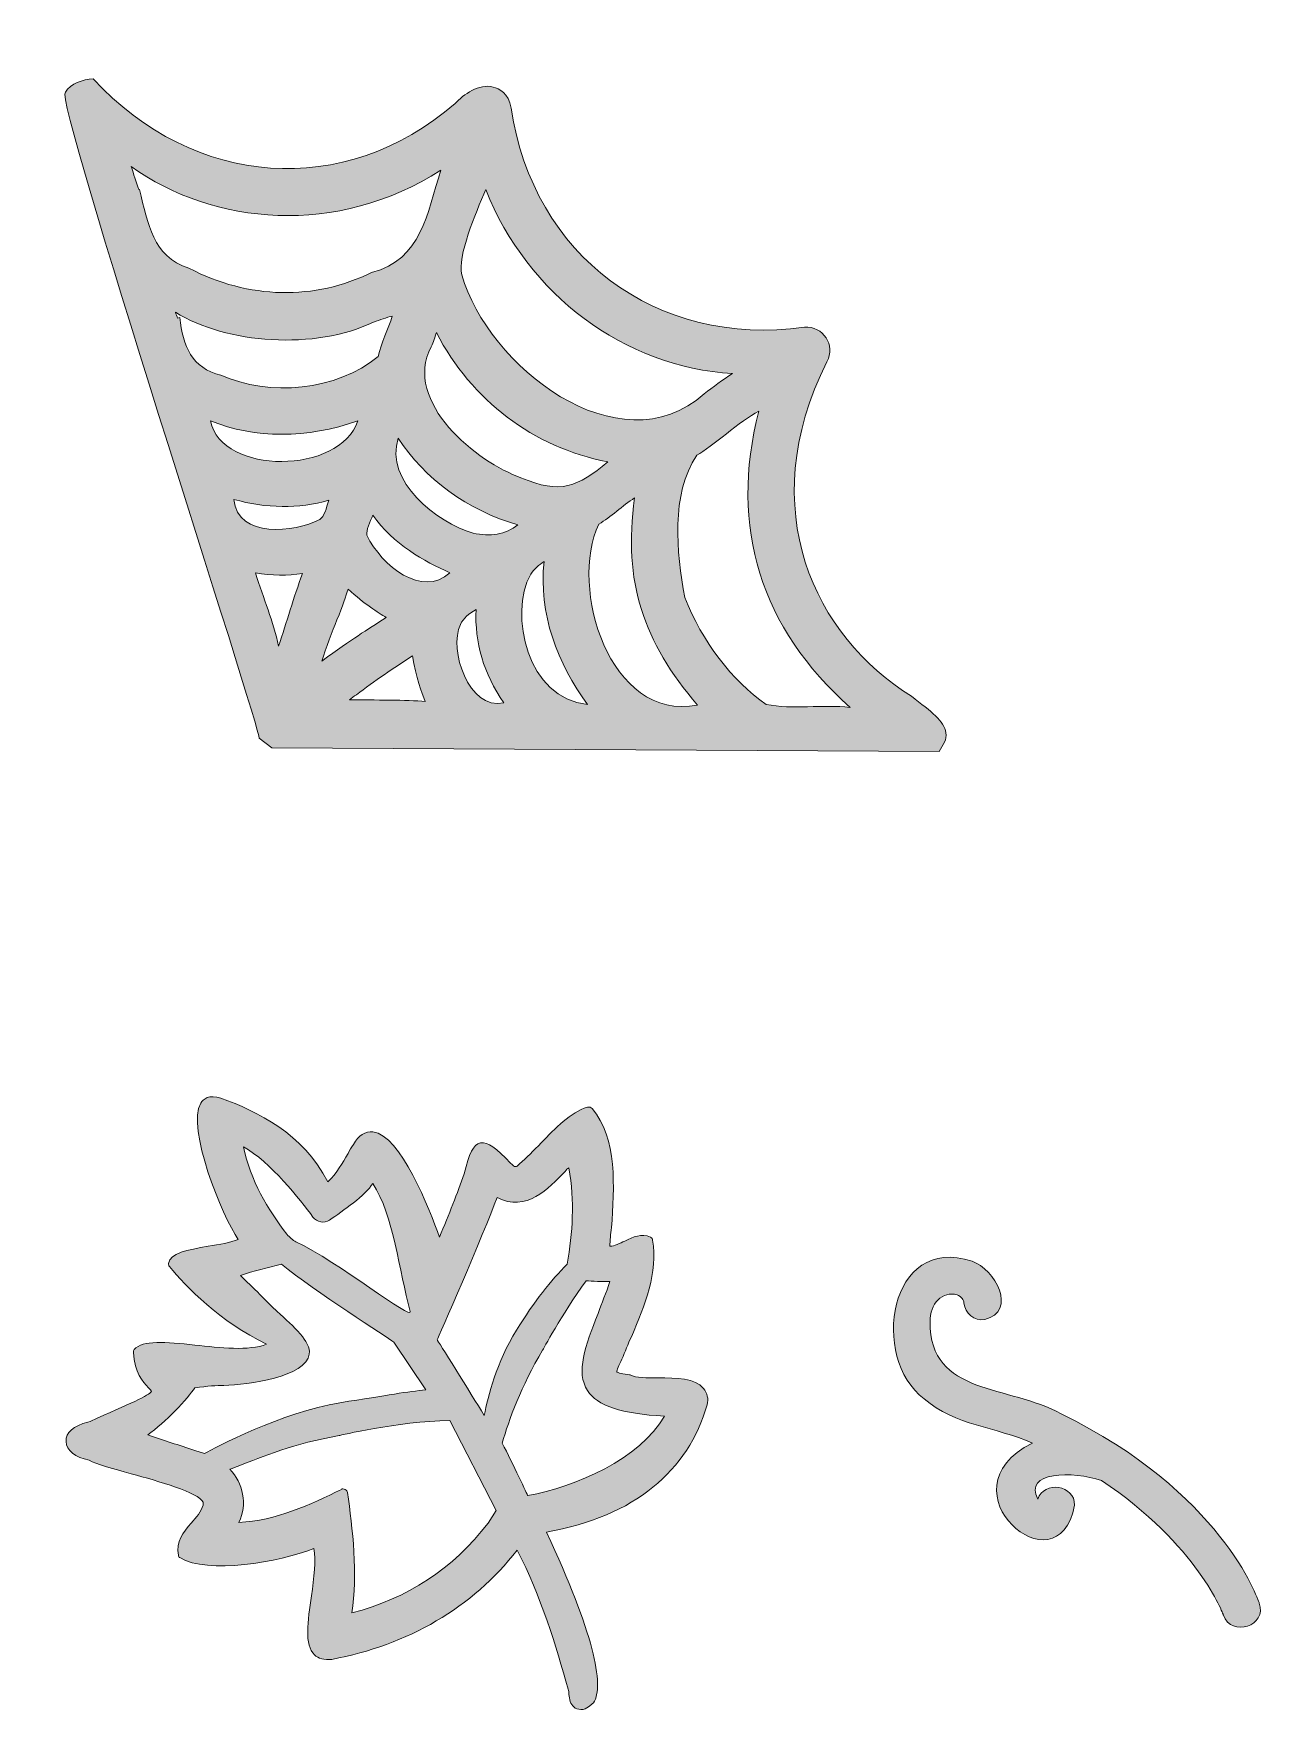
# Model space of a CAD drawing. Header units: inches. Extents: x -0.2 to 22.9, y 0 to 27.3.
# Drawn here: x 8.991 to 11.282, y 0.514 to 3.624 of the extents above; entities that cross this region are included whole.
import ezdxf

# ---------------------------------------------------------------- set-up
doc = ezdxf.new("R2010")
doc.units = ezdxf.units.IN
doc.header["$MEASUREMENT"] = 0
doc.layers.add('Paper Pumpkin Blank', color=7, linetype='Continuous', lineweight=0)

msp = doc.modelspace()

# ---------------------------------------------------------------- hatches: boundary and pattern name
at = {"layer": 'Paper Pumpkin Blank', "true_color": 0xf7941d, "transparency": 33554687}
h = msp.add_hatch(color=30, dxfattribs=at)
h.dxf.hatch_style = 2
edge = h.paths.add_edge_path()
edge.add_spline(control_points=[(6.5889, 7.7417), (6.6708, 8.85), (6.8903, 9.5694), (6.8903, 9.5694), (6.8903, 9.5694), (9.1639, 9.5694), (9.1639, 9.5694), (9.1639, 9.5694), (9.3639, 9.0458), (9.4708, 7.7417), (9.5778, 6.4375), (9.2722, 5.9139), (9.2722, 5.9139), (9.2722, 5.9139), (6.7931, 5.9139), (6.7931, 5.9139), (6.7931, 5.9139), (6.5069, 6.6333), (6.5889, 7.7417)], knot_values=[0, 0, 0, 0, 1, 1, 1, 2, 2, 2, 3, 3, 3, 4, 4, 4, 5, 5, 5, 6, 6, 6, 6], degree=3, periodic=0)
edge = h.paths.add_edge_path()
edge.add_spline(control_points=[(6.5236, 5.5611), (6.5319, 5.5389), (6.5514, 5.525), (6.575, 5.525), (6.575, 5.525), (6.8444, 5.525), (6.8444, 5.525), (6.8708, 5.5222), (7.2389, 5.5333), (7.2514, 5.5167), (7.2694, 5.5083), (7.2611, 5.4806), (7.2417, 5.4806), (7.2417, 5.4806), (6.5514, 5.4833), (6.5514, 5.4833), (6.5514, 5.4833), (7.2042, 4.0333), (7.4944, 3.7056), (7.8917, 3.2583), (7.9708, 2.7764), (8.0083, 2.7764), (8.0444, 2.7764), (8.1806, 3.2986), (8.5514, 3.7194), (8.7944, 4.025), (9.4514, 5.2986), (9.4694, 5.4833), (9.4694, 5.4833), (8.8306, 5.4819), (8.8306, 5.4819), (8.8111, 5.4819), (8.8042, 5.5097), (8.8222, 5.5181), (8.9972, 5.5389), (9.3278, 5.5194), (9.5028, 5.5264), (10.1694, 6.2833), (9.775, 9.3625), (9.4528, 9.9042), (9.4361, 9.9375), (9.4028, 9.9597), (9.3667, 9.9597), (9.3667, 9.9597), (8.8111, 9.9597), (8.8111, 9.9597), (8.7861, 9.9597), (8.7722, 9.9722), (8.7639, 9.9889), (8.7542, 10.0125), (9.0375, 10.0028), (9.0389, 10.0264), (9.0292, 10.1694), (9.0903, 10.5514), (8.8667, 10.5472), (8.8667, 10.5472), (7.2208, 10.5472), (7.2208, 10.5472), (6.9806, 10.5486), (7.0597, 10.1792), (7.0444, 10.0153), (7.0444, 10.0042), (7.3194, 9.9931), (7.3139, 9.9847), (7.3042, 9.9694), (7.2875, 9.9583), (7.2681, 9.9583), (7.2681, 9.9583), (6.7111, 9.9583), (6.7111, 9.9583), (6.6681, 9.9583), (6.6278, 9.9319), (6.6111, 9.8903), (6.2431, 9.0986), (5.9556, 6.4333), (6.5236, 5.5611)], knot_values=[0, 0, 0, 0, 1, 1, 1, 2, 2, 2, 3, 3, 3, 4, 4, 4, 5, 5, 5, 6, 6, 6, 7, 7, 7, 8, 8, 8, 9, 9, 9, 10, 10, 10, 11, 11, 11, 12, 12, 12, 13, 13, 13, 14, 14, 14, 15, 15, 15, 16, 16, 16, 17, 17, 17, 18, 18, 18, 19, 19, 19, 20, 20, 20, 21, 21, 21, 22, 22, 22, 23, 23, 23, 24, 24, 24, 25, 25, 25, 25], degree=3, periodic=0)
h = msp.add_hatch(color=30, dxfattribs=at)
h.dxf.hatch_style = 2
edge = h.paths.add_edge_path()
edge.add_spline(control_points=[(10.2, 2.5778), (10.1847, 2.6625), (10.1736, 2.7681), (10.2222, 2.8417), (10.25, 2.8569), (10.3028, 2.9056), (10.3375, 2.9236), (10.2819, 2.7069), (10.3417, 2.5208), (10.5069, 2.3736), (10.4569, 2.3792), (10.3986, 2.3694), (10.3514, 2.3792), (10.2875, 2.4236), (10.2319, 2.4958), (10.2, 2.5778)], knot_values=[0, 0, 0, 0, 1, 1, 1, 2, 2, 2, 3, 3, 3, 4, 4, 4, 5, 5, 5, 5], degree=3, periodic=0)
edge = h.paths.add_edge_path()
edge.add_spline(control_points=[(10.0403, 2.7139), (10.0625, 2.7264), (10.0847, 2.7486), (10.1069, 2.7625), (10.0847, 2.6056), (10.1236, 2.4958), (10.2236, 2.3778), (10.0597, 2.3472), (9.9847, 2.5958), (10.0403, 2.7139)], knot_values=[0, 0, 0, 0, 1, 1, 1, 2, 2, 2, 3, 3, 3, 3], degree=3, periodic=0)
edge = h.paths.add_edge_path()
edge.add_spline(control_points=[(9.9139, 2.6208), (9.9208, 2.6306), (9.9292, 2.6389), (9.9389, 2.6444), (9.9278, 2.5486), (9.9639, 2.4542), (10.0194, 2.3792), (9.9083, 2.3889), (9.8722, 2.5472), (9.9139, 2.6208)], knot_values=[0, 0, 0, 0, 1, 1, 1, 2, 2, 2, 3, 3, 3, 3], degree=3, periodic=0)
edge = h.paths.add_edge_path()
edge.add_spline(control_points=[(9.4903, 2.6222), (9.4736, 2.5778), (9.4611, 2.5319), (9.4458, 2.4875), (9.4361, 2.5333), (9.4181, 2.575), (9.4028, 2.6236), (9.4333, 2.6181), (9.4625, 2.6181), (9.4903, 2.6222)], knot_values=[0, 0, 0, 0, 1, 1, 1, 2, 2, 2, 3, 3, 3, 3], degree=3, periodic=0)
edge = h.paths.add_edge_path()
edge.add_spline(control_points=[(9.7472, 3.3708), (9.7208, 3.2903), (9.7125, 3.2056), (9.6181, 3.1806), (9.5139, 3.1292), (9.3903, 3.1306), (9.2792, 3.1889), (9.2111, 3.2111), (9.2042, 3.2708), (9.1875, 3.3347), (9.1875, 3.3347), (9.1861, 3.3347), (9.1861, 3.3347), (9.1819, 3.3486), (9.1764, 3.3639), (9.1722, 3.3778), (9.3236, 3.2681), (9.5556, 3.2472), (9.7472, 3.3708)], knot_values=[0, 0, 0, 0, 1, 1, 1, 2, 2, 2, 3, 3, 3, 4, 4, 4, 5, 5, 5, 6, 6, 6, 6], degree=3, periodic=0)
edge = h.paths.add_edge_path()
edge.add_spline(control_points=[(9.6222, 3.0889), (9.6347, 3.0931), (9.6458, 3.0972), (9.6569, 3.1), (9.65, 3.0764), (9.6361, 3.05), (9.6306, 3.025), (9.5542, 2.9611), (9.4278, 2.95), (9.3389, 2.9903), (9.2847, 3.0028), (9.2681, 3.0444), (9.2625, 3.0972), (9.2625, 3.0972), (9.2583, 3.0958), (9.2583, 3.0958), (9.2569, 3.1), (9.2556, 3.1028), (9.2542, 3.1069), (9.3486, 3.0486), (9.5139, 3.0361), (9.6222, 3.0889)], knot_values=[0, 0, 0, 0, 1, 1, 1, 2, 2, 2, 3, 3, 3, 4, 4, 4, 5, 5, 5, 6, 6, 6, 7, 7, 7, 7], degree=3, periodic=0)
edge = h.paths.add_edge_path()
edge.add_spline(control_points=[(9.7833, 2.5278), (9.7889, 2.5389), (9.7986, 2.5472), (9.8125, 2.5556), (9.8097, 2.4931), (9.8264, 2.4375), (9.8639, 2.3819), (9.7986, 2.3681), (9.7611, 2.4806), (9.7833, 2.5278)], knot_values=[0, 0, 0, 0, 1, 1, 1, 2, 2, 2, 3, 3, 3, 3], degree=3, periodic=0)
edge = h.paths.add_edge_path()
edge.add_spline(control_points=[(9.5903, 2.3972), (9.6236, 2.4222), (9.6597, 2.4472), (9.6944, 2.4694), (9.7014, 2.4292), (9.7111, 2.4014), (9.7181, 2.3847), (9.6847, 2.3875), (9.6222, 2.3875), (9.5778, 2.3875), (9.5806, 2.3917), (9.5861, 2.3944), (9.5903, 2.3972)], knot_values=[0, 0, 0, 0, 1, 1, 1, 2, 2, 2, 3, 3, 3, 4, 4, 4, 4], degree=3, periodic=0)
edge = h.paths.add_edge_path()
edge.add_spline(control_points=[(9.5542, 2.5361), (9.5653, 2.5625), (9.5708, 2.5806), (9.575, 2.5931), (9.6056, 2.5653), (9.6306, 2.55), (9.6458, 2.5403), (9.6083, 2.5167), (9.5833, 2.5014), (9.5264, 2.4597), (9.5333, 2.4833), (9.5458, 2.5153), (9.5542, 2.5361)], knot_values=[0, 0, 0, 0, 1, 1, 1, 2, 2, 2, 3, 3, 3, 4, 4, 4, 4], degree=3, periodic=0)
edge = h.paths.add_edge_path()
edge.add_spline(control_points=[(9.5389, 2.7583), (9.5347, 2.7431), (9.5306, 2.7278), (9.5222, 2.7222), (9.475, 2.6986), (9.3708, 2.6861), (9.3625, 2.7597), (9.4222, 2.7431), (9.4833, 2.7417), (9.5389, 2.7583)], knot_values=[0, 0, 0, 0, 1, 1, 1, 2, 2, 2, 3, 3, 3, 3], degree=3, periodic=0)
edge = h.paths.add_edge_path()
edge.add_spline(control_points=[(9.5931, 2.9056), (9.5597, 2.8056), (9.3403, 2.8042), (9.3194, 2.9056), (9.4014, 2.8722), (9.4986, 2.8722), (9.5931, 2.9056)], knot_values=[0, 0, 0, 0, 1, 1, 1, 2, 2, 2, 2], degree=3, periodic=0)
edge = h.paths.add_edge_path()
edge.add_spline(control_points=[(9.8069, 2.6972), (9.7403, 2.7167), (9.6417, 2.7931), (9.6681, 2.8736), (9.7153, 2.7986), (9.7972, 2.7389), (9.8903, 2.7125), (9.8667, 2.6944), (9.8389, 2.6903), (9.8069, 2.6972)], knot_values=[0, 0, 0, 0, 1, 1, 1, 2, 2, 2, 3, 3, 3, 3], degree=3, periodic=0)
edge = h.paths.add_edge_path()
edge.add_spline(control_points=[(9.6097, 2.6931), (9.6083, 2.7028), (9.6153, 2.7181), (9.6208, 2.7306), (9.6583, 2.6764), (9.7167, 2.6444), (9.7639, 2.6236), (9.7125, 2.5764), (9.6375, 2.6361), (9.6097, 2.6931)], knot_values=[0, 0, 0, 0, 1, 1, 1, 2, 2, 2, 3, 3, 3, 3], degree=3, periodic=0)
edge = h.paths.add_edge_path()
edge.add_spline(control_points=[(9.7292, 3.0431), (9.7333, 3.0514), (9.7361, 3.0611), (9.7389, 3.0694), (9.8042, 2.9431), (9.9181, 2.8569), (10.0569, 2.8292), (10.0014, 2.7833), (9.9694, 2.7681), (9.8958, 2.8), (9.8153, 2.8278), (9.675, 2.9403), (9.7292, 3.0431)], knot_values=[0, 0, 0, 0, 1, 1, 1, 2, 2, 2, 3, 3, 3, 4, 4, 4, 4], degree=3, periodic=0)
edge = h.paths.add_edge_path()
edge.add_spline(control_points=[(10.2361, 2.9556), (10.0778, 2.8153), (9.8333, 3.0083), (9.7861, 3.1764), (9.7778, 3.2111), (9.8111, 3.2903), (9.8306, 3.3347), (9.9083, 3.1389), (10.0875, 3.0056), (10.2889, 2.9931), (10.2694, 2.9819), (10.2528, 2.9681), (10.2361, 2.9556)], knot_values=[0, 0, 0, 0, 1, 1, 1, 2, 2, 2, 3, 3, 3, 4, 4, 4, 4], degree=3, periodic=0)
edge = h.paths.add_edge_path()
edge.add_spline(control_points=[(10.6847, 2.3264), (10.6819, 2.3486), (10.6583, 2.3653), (10.6208, 2.3944), (10.4417, 2.5056), (10.3264, 2.7403), (10.4639, 3.0153), (10.4806, 3.0458), (10.4569, 3.0819), (10.4222, 3.0792), (10.1472, 3.0417), (9.9181, 3.2111), (9.8778, 3.4861), (9.8722, 3.5139), (9.8556, 3.5222), (9.8444, 3.525), (9.8181, 3.5319), (9.7889, 3.5111), (9.7736, 3.4944), (9.5681, 3.3167), (9.2889, 3.3375), (9.1014, 3.5403), (9.0819, 3.5389), (9.0597, 3.5319), (9.05, 3.5153), (9.0264, 3.5111), (9.4153, 2.325), (9.4097, 2.3167), (9.4097, 2.3167), (9.4333, 2.2986), (9.4333, 2.2986), (9.4333, 2.2986), (10.6722, 2.2917), (10.6722, 2.2917), (10.6792, 2.3042), (10.6875, 2.3139), (10.6847, 2.3264)], knot_values=[0, 0, 0, 0, 1, 1, 1, 2, 2, 2, 3, 3, 3, 4, 4, 4, 5, 5, 5, 6, 6, 6, 7, 7, 7, 8, 8, 8, 9, 9, 9, 10, 10, 10, 11, 11, 11, 12, 12, 12, 12], degree=3, periodic=0)
h = msp.add_hatch(color=30, dxfattribs=at)
h.dxf.hatch_style = 2
edge = h.paths.add_edge_path()
edge.add_spline(control_points=[(9.4611, 1.3958), (9.4264, 1.4417), (9.3931, 1.4958), (9.3806, 1.5583), (9.4306, 1.5306), (9.4861, 1.4597), (9.5097, 1.4278), (9.5167, 1.4181), (9.5306, 1.4153), (9.5403, 1.4222), (9.5653, 1.4389), (9.6069, 1.4681), (9.6208, 1.4903), (9.6597, 1.4306), (9.6694, 1.3278), (9.6903, 1.2528), (9.6958, 1.2333), (9.5556, 1.3458), (9.4778, 1.3819), (9.4722, 1.3847), (9.4667, 1.3903), (9.4611, 1.3958)], knot_values=[0, 0, 0, 0, 1, 1, 1, 2, 2, 2, 3, 3, 3, 4, 4, 4, 5, 5, 5, 6, 6, 6, 7, 7, 7, 7], degree=3, periodic=0)
edge = h.paths.add_edge_path()
edge.add_spline(control_points=[(9.9819, 1.3403), (9.9514, 1.3111), (9.9208, 1.2708), (9.8875, 1.2181), (9.85, 1.1569), (9.8347, 1.0958), (9.8278, 1.0597), (9.8028, 1.1), (9.7403, 1.2), (9.7403, 1.2), (9.7403, 1.2), (9.8278, 1.3986), (9.8514, 1.4639), (9.9056, 1.4361), (9.9472, 1.4806), (9.9778, 1.5125), (9.9806, 1.5153), (9.9819, 1.5181), (9.9847, 1.5194), (9.9958, 1.4556), (9.9917, 1.4), (9.9819, 1.3403)], knot_values=[0, 0, 0, 0, 1, 1, 1, 2, 2, 2, 3, 3, 3, 4, 4, 4, 5, 5, 5, 6, 6, 6, 7, 7, 7, 7], degree=3, periodic=0)
edge = h.paths.add_edge_path()
edge.add_spline(control_points=[(9.4431, 1.2528), (9.4278, 1.2667), (9.3958, 1.3), (9.375, 1.3194), (9.4, 1.3278), (9.425, 1.3333), (9.4514, 1.3403), (9.5125, 1.2903), (9.6486, 1.2042), (9.6597, 1.1958), (9.6597, 1.1958), (9.7194, 1.1069), (9.7194, 1.1069), (9.6861, 1.1042), (9.65, 1.0972), (9.5597, 1.0833), (9.4528, 1.0653), (9.3264, 1), (9.3083, 0.9889), (9.3083, 0.9889), (9.2903, 0.9944), (9.2903, 0.9944), (9.2611, 1.0042), (9.2319, 1.0139), (9.2028, 1.0236), (9.2347, 1.0458), (9.2778, 1.0917), (9.2903, 1.1111), (9.3139, 1.1139), (9.3306, 1.1153), (9.3444, 1.1153), (9.3889, 1.1167), (9.4972, 1.1306), (9.5028, 1.1736), (9.5056, 1.1972), (9.475, 1.2236), (9.4431, 1.2528)], knot_values=[0, 0, 0, 0, 1, 1, 1, 2, 2, 2, 3, 3, 3, 4, 4, 4, 5, 5, 5, 6, 6, 6, 7, 7, 7, 8, 8, 8, 9, 9, 9, 10, 10, 10, 11, 11, 11, 12, 12, 12, 12], degree=3, periodic=0)
edge = h.paths.add_edge_path()
edge.add_spline(control_points=[(9.5736, 0.9167), (9.5736, 0.9194), (9.5722, 0.9208), (9.5694, 0.9222), (9.5681, 0.9222), (9.5667, 0.9236), (9.5653, 0.9236), (9.5639, 0.9236), (9.5625, 0.9236), (9.5625, 0.9222), (9.5056, 0.8944), (9.4403, 0.8639), (9.3722, 0.8611), (9.3889, 0.8944), (9.3792, 0.9347), (9.3556, 0.9597), (9.3611, 0.9611), (9.3667, 0.9639), (9.3736, 0.9667), (9.4125, 0.9819), (9.4764, 1.0083), (9.5583, 1.0222), (9.5597, 1.0222), (9.6639, 1.0486), (9.7639, 1.05), (9.7639, 1.05), (9.85, 0.8833), (9.85, 0.8833), (9.85, 0.8833), (9.8347, 0.8597), (9.8347, 0.8597), (9.7694, 0.775), (9.6847, 0.7194), (9.5819, 0.6931), (9.5931, 0.7625), (9.5833, 0.8514), (9.5736, 0.9167)], knot_values=[0, 0, 0, 0, 1, 1, 1, 2, 2, 2, 3, 3, 3, 4, 4, 4, 5, 5, 5, 6, 6, 6, 7, 7, 7, 8, 8, 8, 9, 9, 9, 10, 10, 10, 11, 11, 11, 12, 12, 12, 12], degree=3, periodic=0)
edge = h.paths.add_edge_path()
edge.add_spline(control_points=[(9.9361, 1.1806), (9.9361, 1.1806), (9.9708, 1.2458), (10.0167, 1.3097), (10.0278, 1.3083), (10.0472, 1.3083), (10.0611, 1.3083), (10.0542, 1.2875), (10.0458, 1.2681), (10.0389, 1.2486), (10.0153, 1.1875), (9.9972, 1.1403), (10.0194, 1.1056), (10.0375, 1.0778), (10.0819, 1.0625), (10.1625, 1.0583), (10.1167, 0.9792), (9.9972, 0.9264), (9.9083, 0.9111), (9.9083, 0.9111), (9.8806, 0.9708), (9.8611, 1.0083), (9.8736, 1.0514), (9.8958, 1.1139), (9.9361, 1.1806)], knot_values=[0, 0, 0, 0, 1, 1, 1, 2, 2, 2, 3, 3, 3, 4, 4, 4, 5, 5, 5, 6, 6, 6, 7, 7, 7, 8, 8, 8, 8], degree=3, periodic=0)
edge = h.paths.add_edge_path()
edge.add_spline(control_points=[(10.2347, 1.1097), (10.2194, 1.1292), (10.1847, 1.1292), (10.15, 1.1292), (10.1292, 1.1292), (10.1097, 1.1292), (10.0986, 1.1347), (10.0986, 1.1347), (10.0972, 1.1347), (10.0972, 1.1347), (10.0861, 1.1361), (10.075, 1.1389), (10.0736, 1.1403), (10.0736, 1.1431), (10.0778, 1.1528), (10.0833, 1.1639), (10.0889, 1.1778), (10.0944, 1.1917), (10.1014, 1.2069), (10.125, 1.2625), (10.1514, 1.3264), (10.1403, 1.3847), (10.1403, 1.3875), (10.1389, 1.3889), (10.1361, 1.3903), (10.1194, 1.3986), (10.1042, 1.3903), (10.0889, 1.3833), (10.0792, 1.3792), (10.0694, 1.3736), (10.0611, 1.3736), (10.0611, 1.3847), (10.0625, 1.3958), (10.0639, 1.4083), (10.0694, 1.4819), (10.075, 1.575), (10.0278, 1.6292), (10.0264, 1.6319), (10.0222, 1.6319), (10.0194, 1.6319), (9.9875, 1.6222), (9.9597, 1.5931), (9.9333, 1.5653), (9.9194, 1.5514), (9.9069, 1.5375), (9.8931, 1.5264), (9.8861, 1.5194), (9.8861, 1.5194), (9.8764, 1.5278), (9.85, 1.5556), (9.8347, 1.5681), (9.8208, 1.5653), (9.8069, 1.5625), (9.8, 1.5458), (9.7903, 1.5083), (9.7778, 1.4722), (9.7625, 1.4333), (9.7444, 1.3903), (9.7264, 1.4417), (9.6722, 1.5806), (9.6208, 1.5861), (9.6069, 1.5875), (9.5944, 1.5792), (9.5847, 1.5625), (9.5806, 1.5569), (9.5778, 1.5514), (9.575, 1.5458), (9.5639, 1.5278), (9.5542, 1.5097), (9.5375, 1.4931), (9.4903, 1.5833), (9.4069, 1.6236), (9.3389, 1.6486), (9.3167, 1.6556), (9.3056, 1.6472), (9.3014, 1.6389), (9.2736, 1.5944), (9.3417, 1.4292), (9.3708, 1.3861), (9.3569, 1.3806), (9.3361, 1.3764), (9.3153, 1.3736), (9.2764, 1.3667), (9.2444, 1.3611), (9.2417, 1.3417), (9.2417, 1.3389), (9.2417, 1.3375), (9.2431, 1.3361), (9.2736, 1.2986), (9.3375, 1.2333), (9.4236, 1.1917), (9.3903, 1.1792), (9.3375, 1.1847), (9.2903, 1.1903), (9.2361, 1.1958), (9.1931, 1.2), (9.1778, 1.1819), (9.1764, 1.1806), (9.1764, 1.1792), (9.1764, 1.1764), (9.1778, 1.1389), (9.1944, 1.1222), (9.2042, 1.1111), (9.2069, 1.1083), (9.2097, 1.1056), (9.2097, 1.1042), (9.2069, 1.0972), (9.1681, 1.0806), (9.0958, 1.0486), (9.0958, 1.0486), (9.0917, 1.0472), (9.0917, 1.0472), (9.0653, 1.0403), (9.05, 1.0278), (9.0514, 1.0111), (9.0514, 0.9944), (9.0681, 0.9819), (9.0944, 0.9764), (9.1069, 0.9694), (9.1361, 0.9611), (9.1722, 0.9514), (9.2222, 0.9375), (9.2972, 0.9167), (9.3056, 0.8986), (9.3069, 0.8972), (9.3056, 0.8958), (9.3056, 0.8944), (9.3056, 0.8944), (9.3056, 0.8931), (9.3056, 0.8931), (9.3028, 0.8806), (9.2931, 0.8708), (9.2833, 0.8597), (9.2694, 0.8431), (9.2542, 0.825), (9.2597, 0.8), (9.2597, 0.7986), (9.2611, 0.7958), (9.2625, 0.7958), (9.3139, 0.7639), (9.4472, 0.7875), (9.5111, 0.8125), (9.5167, 0.7917), (9.5111, 0.7583), (9.5069, 0.725), (9.5, 0.6778), (9.4931, 0.6333), (9.5125, 0.6153), (9.5194, 0.6083), (9.5306, 0.6056), (9.5444, 0.6069), (9.6861, 0.6333), (9.8056, 0.7028), (9.8889, 0.8097), (9.9333, 0.7236), (9.9611, 0.6319), (9.9833, 0.5514), (9.9847, 0.5486), (9.9847, 0.5458), (9.9847, 0.5417), (9.9861, 0.5333), (9.9875, 0.5236), (9.9944, 0.5181), (9.9972, 0.5153), (10.0014, 0.5139), (10.0069, 0.5139), (10.0097, 0.5139), (10.0125, 0.5139), (10.0153, 0.5153), (10.0167, 0.5153), (10.0292, 0.525), (10.0306, 0.5264), (10.0514, 0.5583), (10.0306, 0.6569), (9.9431, 0.8431), (10.1083, 0.8722), (10.2056, 0.9569), (10.2417, 1.0792), (10.2444, 1.0903), (10.2417, 1.1014), (10.2347, 1.1097)], knot_values=[0, 0, 0, 0, 1, 1, 1, 2, 2, 2, 3, 3, 3, 4, 4, 4, 5, 5, 5, 6, 6, 6, 7, 7, 7, 8, 8, 8, 9, 9, 9, 10, 10, 10, 11, 11, 11, 12, 12, 12, 13, 13, 13, 14, 14, 14, 15, 15, 15, 16, 16, 16, 17, 17, 17, 18, 18, 18, 19, 19, 19, 20, 20, 20, 21, 21, 21, 22, 22, 22, 23, 23, 23, 24, 24, 24, 25, 25, 25, 26, 26, 26, 27, 27, 27, 28, 28, 28, 29, 29, 29, 30, 30, 30, 31, 31, 31, 32, 32, 32, 33, 33, 33, 34, 34, 34, 35, 35, 35, 36, 36, 36, 37, 37, 37, 38, 38, 38, 39, 39, 39, 40, 40, 40, 41, 41, 41, 42, 42, 42, 43, 43, 43, 44, 44, 44, 45, 45, 45, 46, 46, 46, 47, 47, 47, 48, 48, 48, 49, 49, 49, 50, 50, 50, 51, 51, 51, 52, 52, 52, 53, 53, 53, 54, 54, 54, 55, 55, 55, 56, 56, 56, 57, 57, 57, 58, 58, 58, 59, 59, 59, 60, 60, 60, 60], degree=3, periodic=0)
h = msp.add_hatch(color=30, dxfattribs=at)
h.dxf.hatch_style = 2
edge = h.paths.add_edge_path()
edge.add_spline(control_points=[(11.2667, 0.7111), (11.2639, 0.7194), (11.1958, 0.9181), (10.8986, 1.0625), (10.8028, 1.1167), (10.6542, 1.0958), (10.6556, 1.2333), (10.6542, 1.2667), (10.6792, 1.2917), (10.7056, 1.2833), (10.7139, 1.2806), (10.7181, 1.2736), (10.7181, 1.2681), (10.7208, 1.2486), (10.7375, 1.2347), (10.7569, 1.2375), (10.8181, 1.2528), (10.7764, 1.3319), (10.7333, 1.3458), (10.5792, 1.3972), (10.5431, 1.1667), (10.6444, 1.0903), (10.7028, 1.0403), (10.7764, 1.0389), (10.8458, 1.0083), (10.6694, 0.9208), (10.8944, 0.7292), (10.9236, 0.8931), (10.925, 0.9306), (10.8667, 0.9389), (10.8556, 0.9042), (10.8278, 0.9556), (10.9208, 0.9569), (10.9736, 0.9389), (11.1528, 0.8194), (11.2, 0.6903), (11.2, 0.6889), (11.2153, 0.6472), (11.2819, 0.6694), (11.2667, 0.7111)], knot_values=[0, 0, 0, 0, 1, 1, 1, 2, 2, 2, 3, 3, 3, 4, 4, 4, 5, 5, 5, 6, 6, 6, 7, 7, 7, 8, 8, 8, 9, 9, 9, 10, 10, 10, 11, 11, 11, 12, 12, 12, 13, 13, 13, 13], degree=3, periodic=0)

# ---------------------------------------------------------------- linework, layer by layer
at = {"layer": 'Paper Pumpkin Blank'}
for points, knots in [([(6.5236, 5.5611), (6.5319, 5.5389), (6.5514, 5.525), (6.575, 5.525), (6.575, 5.525), (6.8444, 5.525), (6.8444, 5.525), (6.8708, 5.5222), (7.2389, 5.5333), (7.2514, 5.5167), (7.2694, 5.5083), (7.2611, 5.4806), (7.2417, 5.4806), (7.2417, 5.4806), (6.5514, 5.4833), (6.5514, 5.4833), (6.5514, 5.4833), (7.2042, 4.0333), (7.4944, 3.7056), (7.8917, 3.2583), (7.9708, 2.7764), (8.0083, 2.7764), (8.0444, 2.7764), (8.1806, 3.2986), (8.5514, 3.7194), (8.7944, 4.025), (9.4514, 5.2986), (9.4694, 5.4833), (9.4694, 5.4833), (8.8306, 5.4819), (8.8306, 5.4819), (8.8111, 5.4819), (8.8042, 5.5097), (8.8222, 5.5181), (8.9972, 5.5389), (9.3278, 5.5194), (9.5028, 5.5264), (10.1694, 6.2833), (9.775, 9.3625), (9.4528, 9.9042), (9.4361, 9.9375), (9.4028, 9.9597), (9.3667, 9.9597), (9.3667, 9.9597), (8.8111, 9.9597), (8.8111, 9.9597), (8.7861, 9.9597), (8.7722, 9.9722), (8.7639, 9.9889), (8.7542, 10.0125), (9.0375, 10.0028), (9.0389, 10.0264), (9.0292, 10.1694), (9.0903, 10.5514), (8.8667, 10.5472), (8.8667, 10.5472), (7.2208, 10.5472), (7.2208, 10.5472), (6.9806, 10.5486), (7.0597, 10.1792), (7.0444, 10.0153), (7.0444, 10.0042), (7.3194, 9.9931), (7.3139, 9.9847), (7.3042, 9.9694), (7.2875, 9.9583), (7.2681, 9.9583), (7.2681, 9.9583), (6.7111, 9.9583), (6.7111, 9.9583), (6.6681, 9.9583), (6.6278, 9.9319), (6.6111, 9.8903), (6.2431, 9.0986), (5.9556, 6.4333), (6.5236, 5.5611)], [0, 0, 0, 0, 1, 1, 1, 2, 2, 2, 3, 3, 3, 4, 4, 4, 5, 5, 5, 6, 6, 6, 7, 7, 7, 8, 8, 8, 9, 9, 9, 10, 10, 10, 11, 11, 11, 12, 12, 12, 13, 13, 13, 14, 14, 14, 15, 15, 15, 16, 16, 16, 17, 17, 17, 18, 18, 18, 19, 19, 19, 20, 20, 20, 21, 21, 21, 22, 22, 22, 23, 23, 23, 24, 24, 24, 25, 25, 25, 25]), ([(10.6847, 2.3264), (10.6819, 2.3486), (10.6583, 2.3653), (10.6208, 2.3944), (10.4417, 2.5056), (10.3264, 2.7403), (10.4639, 3.0153), (10.4806, 3.0458), (10.4569, 3.0819), (10.4222, 3.0792), (10.1472, 3.0417), (9.9181, 3.2111), (9.8778, 3.4861), (9.8722, 3.5139), (9.8556, 3.5222), (9.8444, 3.525), (9.8181, 3.5319), (9.7889, 3.5111), (9.7736, 3.4944), (9.5681, 3.3167), (9.2889, 3.3375), (9.1014, 3.5403), (9.0819, 3.5389), (9.0597, 3.5319), (9.05, 3.5153), (9.0264, 3.5111), (9.4153, 2.325), (9.4097, 2.3167), (9.4097, 2.3167), (9.4333, 2.2986), (9.4333, 2.2986), (9.4333, 2.2986), (10.6722, 2.2917), (10.6722, 2.2917), (10.6792, 2.3042), (10.6875, 2.3139), (10.6847, 2.3264)], [0, 0, 0, 0, 1, 1, 1, 2, 2, 2, 3, 3, 3, 4, 4, 4, 5, 5, 5, 6, 6, 6, 7, 7, 7, 8, 8, 8, 9, 9, 9, 10, 10, 10, 11, 11, 11, 12, 12, 12, 12]), ([(9.7472, 3.3708), (9.7208, 3.2903), (9.7125, 3.2056), (9.6181, 3.1806), (9.5139, 3.1292), (9.3903, 3.1306), (9.2792, 3.1889), (9.2111, 3.2111), (9.2042, 3.2708), (9.1875, 3.3347), (9.1875, 3.3347), (9.1861, 3.3347), (9.1861, 3.3347), (9.1819, 3.3486), (9.1764, 3.3639), (9.1722, 3.3778), (9.3236, 3.2681), (9.5556, 3.2472), (9.7472, 3.3708)], [0, 0, 0, 0, 1, 1, 1, 2, 2, 2, 3, 3, 3, 4, 4, 4, 5, 5, 5, 6, 6, 6, 6]), ([(10.2361, 2.9556), (10.0778, 2.8153), (9.8333, 3.0083), (9.7861, 3.1764), (9.7778, 3.2111), (9.8111, 3.2903), (9.8306, 3.3347), (9.9083, 3.1389), (10.0875, 3.0056), (10.2889, 2.9931), (10.2694, 2.9819), (10.2528, 2.9681), (10.2361, 2.9556)], [0, 0, 0, 0, 1, 1, 1, 2, 2, 2, 3, 3, 3, 4, 4, 4, 4]), ([(9.6222, 3.0889), (9.6347, 3.0931), (9.6458, 3.0972), (9.6569, 3.1), (9.65, 3.0764), (9.6361, 3.05), (9.6306, 3.025), (9.5542, 2.9611), (9.4278, 2.95), (9.3389, 2.9903), (9.2847, 3.0028), (9.2681, 3.0444), (9.2625, 3.0972), (9.2625, 3.0972), (9.2583, 3.0958), (9.2583, 3.0958), (9.2569, 3.1), (9.2556, 3.1028), (9.2542, 3.1069), (9.3486, 3.0486), (9.5139, 3.0361), (9.6222, 3.0889)], [0, 0, 0, 0, 1, 1, 1, 2, 2, 2, 3, 3, 3, 4, 4, 4, 5, 5, 5, 6, 6, 6, 7, 7, 7, 7]), ([(9.7292, 3.0431), (9.7333, 3.0514), (9.7361, 3.0611), (9.7389, 3.0694), (9.8042, 2.9431), (9.9181, 2.8569), (10.0569, 2.8292), (10.0014, 2.7833), (9.9694, 2.7681), (9.8958, 2.8), (9.8153, 2.8278), (9.675, 2.9403), (9.7292, 3.0431)], [0, 0, 0, 0, 1, 1, 1, 2, 2, 2, 3, 3, 3, 4, 4, 4, 4]), ([(9.5931, 2.9056), (9.5597, 2.8056), (9.3403, 2.8042), (9.3194, 2.9056), (9.4014, 2.8722), (9.4986, 2.8722), (9.5931, 2.9056)], [0, 0, 0, 0, 1, 1, 1, 2, 2, 2, 2]), ([(10.2, 2.5778), (10.1847, 2.6625), (10.1736, 2.7681), (10.2222, 2.8417), (10.25, 2.8569), (10.3028, 2.9056), (10.3375, 2.9236), (10.2819, 2.7069), (10.3417, 2.5208), (10.5069, 2.3736), (10.4569, 2.3792), (10.3986, 2.3694), (10.3514, 2.3792), (10.2875, 2.4236), (10.2319, 2.4958), (10.2, 2.5778)], [0, 0, 0, 0, 1, 1, 1, 2, 2, 2, 3, 3, 3, 4, 4, 4, 5, 5, 5, 5]), ([(9.8069, 2.6972), (9.7403, 2.7167), (9.6417, 2.7931), (9.6681, 2.8736), (9.7153, 2.7986), (9.7972, 2.7389), (9.8903, 2.7125), (9.8667, 2.6944), (9.8389, 2.6903), (9.8069, 2.6972)], [0, 0, 0, 0, 1, 1, 1, 2, 2, 2, 3, 3, 3, 3]), ([(9.5389, 2.7583), (9.5347, 2.7431), (9.5306, 2.7278), (9.5222, 2.7222), (9.475, 2.6986), (9.3708, 2.6861), (9.3625, 2.7597), (9.4222, 2.7431), (9.4833, 2.7417), (9.5389, 2.7583)], [0, 0, 0, 0, 1, 1, 1, 2, 2, 2, 3, 3, 3, 3]), ([(10.0403, 2.7139), (10.0625, 2.7264), (10.0847, 2.7486), (10.1069, 2.7625), (10.0847, 2.6056), (10.1236, 2.4958), (10.2236, 2.3778), (10.0597, 2.3472), (9.9847, 2.5958), (10.0403, 2.7139)], [0, 0, 0, 0, 1, 1, 1, 2, 2, 2, 3, 3, 3, 3]), ([(9.6097, 2.6931), (9.6083, 2.7028), (9.6153, 2.7181), (9.6208, 2.7306), (9.6583, 2.6764), (9.7167, 2.6444), (9.7639, 2.6236), (9.7125, 2.5764), (9.6375, 2.6361), (9.6097, 2.6931)], [0, 0, 0, 0, 1, 1, 1, 2, 2, 2, 3, 3, 3, 3]), ([(9.9139, 2.6208), (9.9208, 2.6306), (9.9292, 2.6389), (9.9389, 2.6444), (9.9278, 2.5486), (9.9639, 2.4542), (10.0194, 2.3792), (9.9083, 2.3889), (9.8722, 2.5472), (9.9139, 2.6208)], [0, 0, 0, 0, 1, 1, 1, 2, 2, 2, 3, 3, 3, 3]), ([(9.4903, 2.6222), (9.4736, 2.5778), (9.4611, 2.5319), (9.4458, 2.4875), (9.4361, 2.5333), (9.4181, 2.575), (9.4028, 2.6236), (9.4333, 2.6181), (9.4625, 2.6181), (9.4903, 2.6222)], [0, 0, 0, 0, 1, 1, 1, 2, 2, 2, 3, 3, 3, 3]), ([(9.5542, 2.5361), (9.5653, 2.5625), (9.5708, 2.5806), (9.575, 2.5931), (9.6056, 2.5653), (9.6306, 2.55), (9.6458, 2.5403), (9.6083, 2.5167), (9.5833, 2.5014), (9.5264, 2.4597), (9.5333, 2.4833), (9.5458, 2.5153), (9.5542, 2.5361)], [0, 0, 0, 0, 1, 1, 1, 2, 2, 2, 3, 3, 3, 4, 4, 4, 4]), ([(9.7833, 2.5278), (9.7889, 2.5389), (9.7986, 2.5472), (9.8125, 2.5556), (9.8097, 2.4931), (9.8264, 2.4375), (9.8639, 2.3819), (9.7986, 2.3681), (9.7611, 2.4806), (9.7833, 2.5278)], [0, 0, 0, 0, 1, 1, 1, 2, 2, 2, 3, 3, 3, 3]), ([(9.5903, 2.3972), (9.6236, 2.4222), (9.6597, 2.4472), (9.6944, 2.4694), (9.7014, 2.4292), (9.7111, 2.4014), (9.7181, 2.3847), (9.6847, 2.3875), (9.6222, 2.3875), (9.5778, 2.3875), (9.5806, 2.3917), (9.5861, 2.3944), (9.5903, 2.3972)], [0, 0, 0, 0, 1, 1, 1, 2, 2, 2, 3, 3, 3, 4, 4, 4, 4]), ([(10.2347, 1.1097), (10.2194, 1.1292), (10.1847, 1.1292), (10.15, 1.1292), (10.1292, 1.1292), (10.1097, 1.1292), (10.0986, 1.1347), (10.0986, 1.1347), (10.0972, 1.1347), (10.0972, 1.1347), (10.0861, 1.1361), (10.075, 1.1389), (10.0736, 1.1403), (10.0736, 1.1431), (10.0778, 1.1528), (10.0833, 1.1639), (10.0889, 1.1778), (10.0944, 1.1917), (10.1014, 1.2069), (10.125, 1.2625), (10.1514, 1.3264), (10.1403, 1.3847), (10.1403, 1.3875), (10.1389, 1.3889), (10.1361, 1.3903), (10.1194, 1.3986), (10.1042, 1.3903), (10.0889, 1.3833), (10.0792, 1.3792), (10.0694, 1.3736), (10.0611, 1.3736), (10.0611, 1.3847), (10.0625, 1.3958), (10.0639, 1.4083), (10.0694, 1.4819), (10.075, 1.575), (10.0278, 1.6292), (10.0264, 1.6319), (10.0222, 1.6319), (10.0194, 1.6319), (9.9875, 1.6222), (9.9597, 1.5931), (9.9333, 1.5653), (9.9194, 1.5514), (9.9069, 1.5375), (9.8931, 1.5264), (9.8861, 1.5194), (9.8861, 1.5194), (9.8764, 1.5278), (9.85, 1.5556), (9.8347, 1.5681), (9.8208, 1.5653), (9.8069, 1.5625), (9.8, 1.5458), (9.7903, 1.5083), (9.7778, 1.4722), (9.7625, 1.4333), (9.7444, 1.3903), (9.7264, 1.4417), (9.6722, 1.5806), (9.6208, 1.5861), (9.6069, 1.5875), (9.5944, 1.5792), (9.5847, 1.5625), (9.5806, 1.5569), (9.5778, 1.5514), (9.575, 1.5458), (9.5639, 1.5278), (9.5542, 1.5097), (9.5375, 1.4931), (9.4903, 1.5833), (9.4069, 1.6236), (9.3389, 1.6486), (9.3167, 1.6556), (9.3056, 1.6472), (9.3014, 1.6389), (9.2736, 1.5944), (9.3417, 1.4292), (9.3708, 1.3861), (9.3569, 1.3806), (9.3361, 1.3764), (9.3153, 1.3736), (9.2764, 1.3667), (9.2444, 1.3611), (9.2417, 1.3417), (9.2417, 1.3389), (9.2417, 1.3375), (9.2431, 1.3361), (9.2736, 1.2986), (9.3375, 1.2333), (9.4236, 1.1917), (9.3903, 1.1792), (9.3375, 1.1847), (9.2903, 1.1903), (9.2361, 1.1958), (9.1931, 1.2), (9.1778, 1.1819), (9.1764, 1.1806), (9.1764, 1.1792), (9.1764, 1.1764), (9.1778, 1.1389), (9.1944, 1.1222), (9.2042, 1.1111), (9.2069, 1.1083), (9.2097, 1.1056), (9.2097, 1.1042), (9.2069, 1.0972), (9.1681, 1.0806), (9.0958, 1.0486), (9.0958, 1.0486), (9.0917, 1.0472), (9.0917, 1.0472), (9.0653, 1.0403), (9.05, 1.0278), (9.0514, 1.0111), (9.0514, 0.9944), (9.0681, 0.9819), (9.0944, 0.9764), (9.1069, 0.9694), (9.1361, 0.9611), (9.1722, 0.9514), (9.2222, 0.9375), (9.2972, 0.9167), (9.3056, 0.8986), (9.3069, 0.8972), (9.3056, 0.8958), (9.3056, 0.8944), (9.3056, 0.8944), (9.3056, 0.8931), (9.3056, 0.8931), (9.3028, 0.8806), (9.2931, 0.8708), (9.2833, 0.8597), (9.2694, 0.8431), (9.2542, 0.825), (9.2597, 0.8), (9.2597, 0.7986), (9.2611, 0.7958), (9.2625, 0.7958), (9.3139, 0.7639), (9.4472, 0.7875), (9.5111, 0.8125), (9.5167, 0.7917), (9.5111, 0.7583), (9.5069, 0.725), (9.5, 0.6778), (9.4931, 0.6333), (9.5125, 0.6153), (9.5194, 0.6083), (9.5306, 0.6056), (9.5444, 0.6069), (9.6861, 0.6333), (9.8056, 0.7028), (9.8889, 0.8097), (9.9333, 0.7236), (9.9611, 0.6319), (9.9833, 0.5514), (9.9847, 0.5486), (9.9847, 0.5458), (9.9847, 0.5417), (9.9861, 0.5333), (9.9875, 0.5236), (9.9944, 0.5181), (9.9972, 0.5153), (10.0014, 0.5139), (10.0069, 0.5139), (10.0097, 0.5139), (10.0125, 0.5139), (10.0153, 0.5153), (10.0167, 0.5153), (10.0292, 0.525), (10.0306, 0.5264), (10.0514, 0.5583), (10.0306, 0.6569), (9.9431, 0.8431), (10.1083, 0.8722), (10.2056, 0.9569), (10.2417, 1.0792), (10.2444, 1.0903), (10.2417, 1.1014), (10.2347, 1.1097)], [0, 0, 0, 0, 1, 1, 1, 2, 2, 2, 3, 3, 3, 4, 4, 4, 5, 5, 5, 6, 6, 6, 7, 7, 7, 8, 8, 8, 9, 9, 9, 10, 10, 10, 11, 11, 11, 12, 12, 12, 13, 13, 13, 14, 14, 14, 15, 15, 15, 16, 16, 16, 17, 17, 17, 18, 18, 18, 19, 19, 19, 20, 20, 20, 21, 21, 21, 22, 22, 22, 23, 23, 23, 24, 24, 24, 25, 25, 25, 26, 26, 26, 27, 27, 27, 28, 28, 28, 29, 29, 29, 30, 30, 30, 31, 31, 31, 32, 32, 32, 33, 33, 33, 34, 34, 34, 35, 35, 35, 36, 36, 36, 37, 37, 37, 38, 38, 38, 39, 39, 39, 40, 40, 40, 41, 41, 41, 42, 42, 42, 43, 43, 43, 44, 44, 44, 45, 45, 45, 46, 46, 46, 47, 47, 47, 48, 48, 48, 49, 49, 49, 50, 50, 50, 51, 51, 51, 52, 52, 52, 53, 53, 53, 54, 54, 54, 55, 55, 55, 56, 56, 56, 57, 57, 57, 58, 58, 58, 59, 59, 59, 60, 60, 60, 60]), ([(9.4611, 1.3958), (9.4264, 1.4417), (9.3931, 1.4958), (9.3806, 1.5583), (9.4306, 1.5306), (9.4861, 1.4597), (9.5097, 1.4278), (9.5167, 1.4181), (9.5306, 1.4153), (9.5403, 1.4222), (9.5653, 1.4389), (9.6069, 1.4681), (9.6208, 1.4903), (9.6597, 1.4306), (9.6694, 1.3278), (9.6903, 1.2528), (9.6958, 1.2333), (9.5556, 1.3458), (9.4778, 1.3819), (9.4722, 1.3847), (9.4667, 1.3903), (9.4611, 1.3958)], [0, 0, 0, 0, 1, 1, 1, 2, 2, 2, 3, 3, 3, 4, 4, 4, 5, 5, 5, 6, 6, 6, 7, 7, 7, 7]), ([(9.9819, 1.3403), (9.9514, 1.3111), (9.9208, 1.2708), (9.8875, 1.2181), (9.85, 1.1569), (9.8347, 1.0958), (9.8278, 1.0597), (9.8028, 1.1), (9.7403, 1.2), (9.7403, 1.2), (9.7403, 1.2), (9.8278, 1.3986), (9.8514, 1.4639), (9.9056, 1.4361), (9.9472, 1.4806), (9.9778, 1.5125), (9.9806, 1.5153), (9.9819, 1.5181), (9.9847, 1.5194), (9.9958, 1.4556), (9.9917, 1.4), (9.9819, 1.3403)], [0, 0, 0, 0, 1, 1, 1, 2, 2, 2, 3, 3, 3, 4, 4, 4, 5, 5, 5, 6, 6, 6, 7, 7, 7, 7]), ([(11.2667, 0.7111), (11.2639, 0.7194), (11.1958, 0.9181), (10.8986, 1.0625), (10.8028, 1.1167), (10.6542, 1.0958), (10.6556, 1.2333), (10.6542, 1.2667), (10.6792, 1.2917), (10.7056, 1.2833), (10.7139, 1.2806), (10.7181, 1.2736), (10.7181, 1.2681), (10.7208, 1.2486), (10.7375, 1.2347), (10.7569, 1.2375), (10.8181, 1.2528), (10.7764, 1.3319), (10.7333, 1.3458), (10.5792, 1.3972), (10.5431, 1.1667), (10.6444, 1.0903), (10.7028, 1.0403), (10.7764, 1.0389), (10.8458, 1.0083), (10.6694, 0.9208), (10.8944, 0.7292), (10.9236, 0.8931), (10.925, 0.9306), (10.8667, 0.9389), (10.8556, 0.9042), (10.8278, 0.9556), (10.9208, 0.9569), (10.9736, 0.9389), (11.1528, 0.8194), (11.2, 0.6903), (11.2, 0.6889), (11.2153, 0.6472), (11.2819, 0.6694), (11.2667, 0.7111)], [0, 0, 0, 0, 1, 1, 1, 2, 2, 2, 3, 3, 3, 4, 4, 4, 5, 5, 5, 6, 6, 6, 7, 7, 7, 8, 8, 8, 9, 9, 9, 10, 10, 10, 11, 11, 11, 12, 12, 12, 13, 13, 13, 13]), ([(9.4431, 1.2528), (9.4278, 1.2667), (9.3958, 1.3), (9.375, 1.3194), (9.4, 1.3278), (9.425, 1.3333), (9.4514, 1.3403), (9.5125, 1.2903), (9.6486, 1.2042), (9.6597, 1.1958), (9.6597, 1.1958), (9.7194, 1.1069), (9.7194, 1.1069), (9.6861, 1.1042), (9.65, 1.0972), (9.5597, 1.0833), (9.4528, 1.0653), (9.3264, 1), (9.3083, 0.9889), (9.3083, 0.9889), (9.2903, 0.9944), (9.2903, 0.9944), (9.2611, 1.0042), (9.2319, 1.0139), (9.2028, 1.0236), (9.2347, 1.0458), (9.2778, 1.0917), (9.2903, 1.1111), (9.3139, 1.1139), (9.3306, 1.1153), (9.3444, 1.1153), (9.3889, 1.1167), (9.4972, 1.1306), (9.5028, 1.1736), (9.5056, 1.1972), (9.475, 1.2236), (9.4431, 1.2528)], [0, 0, 0, 0, 1, 1, 1, 2, 2, 2, 3, 3, 3, 4, 4, 4, 5, 5, 5, 6, 6, 6, 7, 7, 7, 8, 8, 8, 9, 9, 9, 10, 10, 10, 11, 11, 11, 12, 12, 12, 12]), ([(9.9361, 1.1806), (9.9361, 1.1806), (9.9708, 1.2458), (10.0167, 1.3097), (10.0278, 1.3083), (10.0472, 1.3083), (10.0611, 1.3083), (10.0542, 1.2875), (10.0458, 1.2681), (10.0389, 1.2486), (10.0153, 1.1875), (9.9972, 1.1403), (10.0194, 1.1056), (10.0375, 1.0778), (10.0819, 1.0625), (10.1625, 1.0583), (10.1167, 0.9792), (9.9972, 0.9264), (9.9083, 0.9111), (9.9083, 0.9111), (9.8806, 0.9708), (9.8611, 1.0083), (9.8736, 1.0514), (9.8958, 1.1139), (9.9361, 1.1806)], [0, 0, 0, 0, 1, 1, 1, 2, 2, 2, 3, 3, 3, 4, 4, 4, 5, 5, 5, 6, 6, 6, 7, 7, 7, 8, 8, 8, 8]), ([(9.5736, 0.9167), (9.5736, 0.9194), (9.5722, 0.9208), (9.5694, 0.9222), (9.5681, 0.9222), (9.5667, 0.9236), (9.5653, 0.9236), (9.5639, 0.9236), (9.5625, 0.9236), (9.5625, 0.9222), (9.5056, 0.8944), (9.4403, 0.8639), (9.3722, 0.8611), (9.3889, 0.8944), (9.3792, 0.9347), (9.3556, 0.9597), (9.3611, 0.9611), (9.3667, 0.9639), (9.3736, 0.9667), (9.4125, 0.9819), (9.4764, 1.0083), (9.5583, 1.0222), (9.5597, 1.0222), (9.6639, 1.0486), (9.7639, 1.05), (9.7639, 1.05), (9.85, 0.8833), (9.85, 0.8833), (9.85, 0.8833), (9.8347, 0.8597), (9.8347, 0.8597), (9.7694, 0.775), (9.6847, 0.7194), (9.5819, 0.6931), (9.5931, 0.7625), (9.5833, 0.8514), (9.5736, 0.9167)], [0, 0, 0, 0, 1, 1, 1, 2, 2, 2, 3, 3, 3, 4, 4, 4, 5, 5, 5, 6, 6, 6, 7, 7, 7, 8, 8, 8, 9, 9, 9, 10, 10, 10, 11, 11, 11, 12, 12, 12, 12])]:
    msp.add_open_spline(points, degree=3, knots=knots, dxfattribs=at)

doc.saveas('drawing.dxf')
